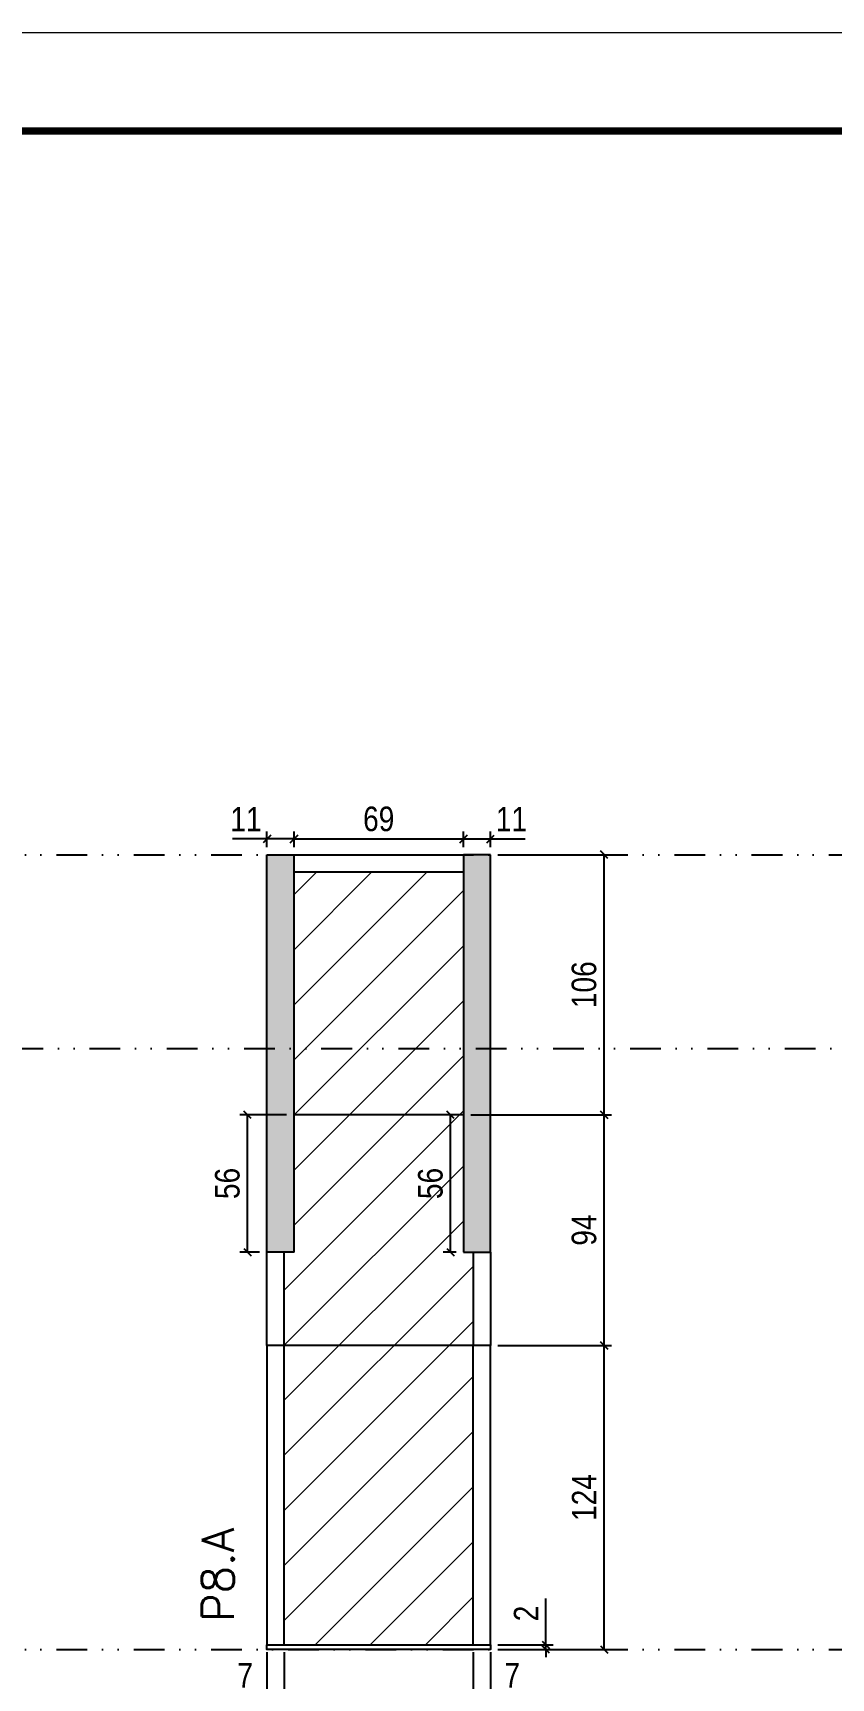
# Model space of a CAD drawing. Extents: x 13770 to 23315, y 867 to 16997.
# Drawn here: x 17974 to 18299, y 12732 to 13403 of the extents above; entities that cross this region are included whole.
import ezdxf

# ---------------------------------------------------------------- set-up
doc = ezdxf.new("R2010")
doc.units = 0
for name, pattern in [('DASHED', [0.75, 0.5, -0.25]), ('DIVIDE2', [0.625, 0.25, -0.125, 0, -0.125, 0, -0.125]), ('HIDDEN', [0.375, 0.25, -0.125])]:
    doc.linetypes.add(name, pattern=pattern)
for name, color, linetype in [('COTA', 241, 'Continuous'), ('Nível', 160, 'Continuous'), ('Painéis', 200, 'Continuous'), ('SARR_2.2x7', 40, 'Continuous'), ('Sarrafo de Pressão', 42, 'HIDDEN')]:
    doc.layers.add(name, color=color, linetype=linetype)
for name, color, linetype, lineweight in [('Folhas', 255, 'Continuous', 9), ('Hachura', 251, 'Continuous', 9), ('SARRAFO DE PRESSAO', 251, 'DASHED', 9), ('Texto Seção', 7, 'Continuous', 15)]:
    doc.layers.add(name, color=color, linetype=linetype, lineweight=lineweight)
doc.styles.add('COTA TECNICA', font='techl___.ttf', dxfattribs={"height": 10})
doc.styles.add('COTA TECNICA-50', font='techl___.ttf', dxfattribs={"height": 10})
doc.styles.add('REGUA-120', font='ROMANS.shx', dxfattribs={"height": 15})
doc.dimstyles.new('COTA PAINEL-50', dxfattribs={"dimtxt": 10, "dimasz": 3, "dimexe": 3, "dimexo": 3, "dimgap": 3, "dimtad": 1, "dimdec": 1, "dimzin": 12, "dimdsep": 46, "dimtxsty": 'COTA TECNICA-50', "dimblk1": 'OBLIQUE', "dimblk2": 'OBLIQUE', "dimsah": 1, "dimcen": 0.9, "dimclrd": 4, "dimclre": 4, "dimclrt": 240, "dimadec": 1, "dimazin": 3, "dimtfac": 1, "dimtdec": 1, "dimtmove": 0, "dimatfit": 3, "dimfxl": 1, "dimtolj": 1, "dimtzin": 12, "dimarcsym": 0})
doc.dimstyles.new('PAINEL', dxfattribs={"dimtxt": 10, "dimasz": 3, "dimexe": 3, "dimexo": 3, "dimgap": 3, "dimtad": 1, "dimdec": 1, "dimzin": 12, "dimdsep": 46, "dimtxsty": 'COTA TECNICA', "dimblk1": 'OBLIQUE', "dimblk2": 'OBLIQUE', "dimsah": 1, "dimcen": 0.9, "dimclrd": 4, "dimclre": 4, "dimclrt": 240, "dimadec": 1, "dimazin": 3, "dimtfac": 1, "dimtdec": 1, "dimtmove": 0, "dimatfit": 3, "dimfxl": 1, "dimtolj": 1, "dimtzin": 12, "dimarcsym": 0})

# ---------------------------------------------------------------- blocks, each defined once
blk = doc.blocks.new('9999999999')
at = {"layer": 'Folhas'}
blk.add_lwpolyline([(98138.98, 34190.21), (99623.98, 34190.21), (99623.98, 35240.21), (98138.98, 35240.21)], close=True, dxfattribs=at)
at = {"layer": 'Folhas', "color": 30, "const_width": 3}
blk.add_lwpolyline([(98213.98, 34230.21), (99583.98, 34230.21), (99583.98, 35200.21), (98213.98, 35200.21)], close=True, dxfattribs=at)
blk = doc.blocks.new('_Oblique')
at = {"color": 0, "linetype": 'ByBlock', "lineweight": -2}
blk.add_line((-0.5, -0.5), (0.5, 0.5), dxfattribs=at)
blk = doc.blocks.new('*D246')
at = {"layer": 'COTA', "color": 4, "lineweight": -2, "transparency": 16777216}
for p, q in [((18069.53, 12742.88), (18069.53, 12688.7)), ((18160.53, 12742.88), (18160.53, 12688.7)), ((18069.53, 12691.7), (18160.53, 12691.7))]:
    blk.add_line(p, q, dxfattribs=at)
at = {"layer": 'Defpoints', "color": 0, "transparency": 16777216}
for p in [(18069.53, 12745.88), (18160.53, 12745.88), (18160.53, 12691.7)]:
    blk.add_point(p, dxfattribs=at)
at = {"layer": 'COTA', "color": 4, "lineweight": -2, "transparency": 16777216, "xscale": 3, "yscale": 3, "zscale": 3, "rotation": 180}
blk.add_blockref('_Oblique', (18069.53, 12691.7), dxfattribs=at)
at = {"layer": 'COTA', "color": 4, "lineweight": -2, "transparency": 16777216, "xscale": 3, "yscale": 3, "zscale": 3}
blk.add_blockref('_Oblique', (18160.53, 12691.7), dxfattribs=at)
at = {"layer": 'COTA', "color": 240, "transparency": 16777216, "insert": (18115.03, 12699.79), "char_height": 10, "attachment_point": 5, "style": 'COTA TECNICA'}
blk.add_mtext('\\A1;91', dxfattribs=at)
blk = doc.blocks.new('*D247')
at = {"layer": 'COTA', "color": 4, "lineweight": -2, "transparency": 16777216}
for p, q in [((18163.53, 12867.88), (18209.77, 12867.88)), ((18206.77, 12743.88), (18206.77, 12867.88)), ((18163.53, 12743.88), (18209.77, 12743.88))]:
    blk.add_line(p, q, dxfattribs=at)
at = {"layer": 'Defpoints', "color": 0, "transparency": 16777216}
for p in [(18160.53, 12867.88), (18206.77, 12867.88), (18160.53, 12743.88)]:
    blk.add_point(p, dxfattribs=at)
at = {"layer": 'COTA', "color": 4, "lineweight": -2, "transparency": 16777216, "xscale": 3, "yscale": 3, "zscale": 3}
for p, rotation in [((18206.77, 12867.88), 90), ((18206.77, 12743.88), 270)]:
    blk.add_blockref('_Oblique', p, dxfattribs=dict(at, rotation=rotation))
at = {"layer": 'COTA', "color": 240, "transparency": 16777216, "insert": (18198.69, 12805.88), "char_height": 10, "attachment_point": 5, "rotation": 90, "style": 'COTA TECNICA-50'}
blk.add_mtext('\\A1;124', dxfattribs=at)
blk = doc.blocks.new('*D248')
at = {"layer": 'COTA', "color": 4, "lineweight": -2, "transparency": 16777216}
for p, q in [((18183.05, 12745.88), (18183.05, 12764.68)), ((18163.53, 12745.88), (18186.05, 12745.88)), ((18163.53, 12743.88), (18186.05, 12743.88)), ((18183.05, 12743.88), (18183.05, 12745.88)), ((18183.05, 12743.88), (18183.05, 12740.88))]:
    blk.add_line(p, q, dxfattribs=at)
at = {"layer": 'Defpoints', "color": 0, "transparency": 16777216}
for p in [(18160.53, 12745.88), (18160.53, 12743.88), (18183.05, 12743.88)]:
    blk.add_point(p, dxfattribs=at)
at = {"layer": 'COTA', "color": 4, "lineweight": -2, "transparency": 16777216, "xscale": 3, "yscale": 3, "zscale": 3}
for p, rotation in [((18183.05, 12745.88), 270), ((18183.05, 12743.88), 90)]:
    blk.add_blockref('_Oblique', p, dxfattribs=dict(at, rotation=rotation))
at = {"layer": 'COTA', "color": 240, "transparency": 16777216, "insert": (18175.05, 12758.62), "char_height": 10, "attachment_point": 5, "rotation": 90, "style": 'COTA TECNICA-50'}
blk.add_mtext('\\A1;2', dxfattribs=at)
blk = doc.blocks.new('*D249')
at = {"layer": 'COTA', "color": 4, "lineweight": -2, "transparency": 16777216}
for p, q in [((18069.53, 12740.88), (18069.53, 12722.37)), ((18076.53, 12742.88), (18076.53, 12722.37)), ((18069.53, 12725.37), (18054.8, 12725.37)), ((18076.53, 12725.37), (18069.53, 12725.37))]:
    blk.add_line(p, q, dxfattribs=at)
at = {"layer": 'Defpoints', "color": 0, "transparency": 16777216}
for p in [(18069.53, 12743.88), (18076.53, 12745.88), (18069.53, 12725.37)]:
    blk.add_point(p, dxfattribs=at)
at = {"layer": 'COTA', "color": 4, "lineweight": -2, "transparency": 16777216, "xscale": 3, "yscale": 3, "zscale": 3, "rotation": 180}
blk.add_blockref('_Oblique', (18069.53, 12725.37), dxfattribs=at)
at = {"layer": 'COTA', "color": 4, "lineweight": -2, "transparency": 16777216, "xscale": 3, "yscale": 3, "zscale": 3}
blk.add_blockref('_Oblique', (18076.53, 12725.37), dxfattribs=at)
at = {"layer": 'COTA', "color": 240, "transparency": 16777216, "insert": (18060.66, 12733.44), "char_height": 10, "attachment_point": 5, "style": 'COTA TECNICA-50'}
blk.add_mtext('\\A1;7', dxfattribs=at)
blk = doc.blocks.new('*D250')
at = {"layer": 'COTA', "color": 4, "lineweight": -2, "transparency": 16777216}
for p, q in [((18153.53, 12742.88), (18153.53, 12722.37)), ((18160.53, 12740.88), (18160.53, 12722.37)), ((18153.53, 12725.37), (18160.53, 12725.37)), ((18160.53, 12725.37), (18175.26, 12725.37))]:
    blk.add_line(p, q, dxfattribs=at)
at = {"layer": 'Defpoints', "color": 0, "transparency": 16777216}
for p in [(18153.53, 12745.88), (18160.53, 12743.88), (18160.53, 12725.37)]:
    blk.add_point(p, dxfattribs=at)
at = {"layer": 'COTA', "color": 4, "lineweight": -2, "transparency": 16777216, "xscale": 3, "yscale": 3, "zscale": 3, "rotation": 180}
blk.add_blockref('_Oblique', (18153.53, 12725.37), dxfattribs=at)
at = {"layer": 'COTA', "color": 4, "lineweight": -2, "transparency": 16777216, "xscale": 3, "yscale": 3, "zscale": 3}
blk.add_blockref('_Oblique', (18160.53, 12725.37), dxfattribs=at)
at = {"layer": 'COTA', "color": 240, "transparency": 16777216, "insert": (18169.39, 12733.44), "char_height": 10, "attachment_point": 5, "style": 'COTA TECNICA-50'}
blk.add_mtext('\\A1;7', dxfattribs=at)
blk = doc.blocks.new('*D253')
at = {"layer": 'COTA', "color": 4, "lineweight": -2, "transparency": 16777216}
for p, q in [((18069.53, 13070.88), (18069.53, 13077.27)), ((18080.53, 13070.88), (18080.53, 13077.27)), ((18069.53, 13074.27), (18055.44, 13074.27)), ((18080.53, 13074.27), (18069.53, 13074.27))]:
    blk.add_line(p, q, dxfattribs=at)
at = {"layer": 'Defpoints', "color": 0, "transparency": 16777216}
for p in [(18069.53, 13074.27), (18069.53, 13067.88), (18080.53, 13067.88)]:
    blk.add_point(p, dxfattribs=at)
at = {"layer": 'COTA', "color": 4, "lineweight": -2, "transparency": 16777216, "xscale": 3, "yscale": 3, "zscale": 3, "rotation": 180}
blk.add_blockref('_Oblique', (18069.53, 13074.27), dxfattribs=at)
at = {"layer": 'COTA', "color": 4, "lineweight": -2, "transparency": 16777216, "xscale": 3, "yscale": 3, "zscale": 3}
blk.add_blockref('_Oblique', (18080.53, 13074.27), dxfattribs=at)
at = {"layer": 'COTA', "color": 240, "transparency": 16777216, "insert": (18060.98, 13082.33), "char_height": 10, "attachment_point": 5, "style": 'COTA TECNICA'}
blk.add_mtext('\\A1;11', dxfattribs=at)
blk = doc.blocks.new('*D254')
at = {"layer": 'COTA', "color": 4, "lineweight": -2, "transparency": 16777216}
for p, q in [((18080.53, 13070.88), (18080.53, 13077.27)), ((18149.53, 13070.88), (18149.53, 13077.27)), ((18080.53, 13074.27), (18149.53, 13074.27))]:
    blk.add_line(p, q, dxfattribs=at)
at = {"layer": 'Defpoints', "color": 0, "transparency": 16777216}
for p in [(18149.53, 13074.27), (18080.53, 13067.88), (18149.53, 13067.88)]:
    blk.add_point(p, dxfattribs=at)
at = {"layer": 'COTA', "color": 4, "lineweight": -2, "transparency": 16777216, "xscale": 3, "yscale": 3, "zscale": 3, "rotation": 180}
blk.add_blockref('_Oblique', (18080.53, 13074.27), dxfattribs=at)
at = {"layer": 'COTA', "color": 4, "lineweight": -2, "transparency": 16777216, "xscale": 3, "yscale": 3, "zscale": 3}
blk.add_blockref('_Oblique', (18149.53, 13074.27), dxfattribs=at)
at = {"layer": 'COTA', "color": 240, "transparency": 16777216, "insert": (18115.03, 13082.4), "char_height": 10, "attachment_point": 5, "style": 'COTA TECNICA'}
blk.add_mtext('\\A1;69', dxfattribs=at)
blk = doc.blocks.new('*D255')
at = {"layer": 'COTA', "color": 4, "lineweight": -2, "transparency": 16777216}
for p, q in [((18149.53, 13070.88), (18149.53, 13077.27)), ((18160.53, 13070.88), (18160.53, 13077.27)), ((18149.53, 13074.27), (18160.53, 13074.27)), ((18160.53, 13074.27), (18174.62, 13074.27))]:
    blk.add_line(p, q, dxfattribs=at)
at = {"layer": 'Defpoints', "color": 0, "transparency": 16777216}
for p in [(18160.53, 13074.27), (18149.53, 13067.88), (18160.53, 13067.88)]:
    blk.add_point(p, dxfattribs=at)
at = {"layer": 'COTA', "color": 4, "lineweight": -2, "transparency": 16777216, "xscale": 3, "yscale": 3, "zscale": 3, "rotation": 180}
blk.add_blockref('_Oblique', (18149.53, 13074.27), dxfattribs=at)
at = {"layer": 'COTA', "color": 4, "lineweight": -2, "transparency": 16777216, "xscale": 3, "yscale": 3, "zscale": 3}
blk.add_blockref('_Oblique', (18160.53, 13074.27), dxfattribs=at)
at = {"layer": 'COTA', "color": 240, "transparency": 16777216, "insert": (18169.07, 13082.33), "char_height": 10, "attachment_point": 5, "style": 'COTA TECNICA'}
blk.add_mtext('\\A1;11', dxfattribs=at)
blk = doc.blocks.new('*D627')
at = {"layer": 'COTA', "color": 4, "lineweight": -2, "transparency": 16777216}
for p, q in [((18163.53, 13067.88), (18209.77, 13067.88)), ((18206.77, 12961.88), (18206.77, 13067.88)), ((18152.53, 12961.88), (18209.77, 12961.88))]:
    blk.add_line(p, q, dxfattribs=at)
at = {"layer": 'Defpoints', "color": 0, "transparency": 16777216}
for p in [(18160.53, 13067.88), (18206.77, 13067.88), (18149.53, 12961.88)]:
    blk.add_point(p, dxfattribs=at)
at = {"layer": 'COTA', "color": 4, "lineweight": -2, "transparency": 16777216, "xscale": 3, "yscale": 3, "zscale": 3}
for p, rotation in [((18206.77, 13067.88), 90), ((18206.77, 12961.88), 270)]:
    blk.add_blockref('_Oblique', p, dxfattribs=dict(at, rotation=rotation))
at = {"layer": 'COTA', "color": 240, "transparency": 16777216, "insert": (18198.66, 13014.88), "char_height": 10, "attachment_point": 5, "rotation": 90, "style": 'COTA TECNICA'}
blk.add_mtext('\\A1;106', dxfattribs=at)
blk = doc.blocks.new('*D628')
at = {"layer": 'COTA', "color": 4, "lineweight": -2, "transparency": 16777216}
for p, q in [((18077.53, 12961.88), (18058.54, 12961.88)), ((18061.54, 12905.88), (18061.54, 12961.88)), ((18066.53, 12905.88), (18058.54, 12905.88))]:
    blk.add_line(p, q, dxfattribs=at)
at = {"layer": 'Defpoints', "color": 0, "transparency": 16777216}
for p in [(18061.54, 12961.88), (18080.53, 12961.88), (18069.53, 12905.88)]:
    blk.add_point(p, dxfattribs=at)
at = {"layer": 'COTA', "color": 4, "lineweight": -2, "transparency": 16777216, "xscale": 3, "yscale": 3, "zscale": 3}
for p, rotation in [((18061.54, 12961.88), 90), ((18061.54, 12905.88), 270)]:
    blk.add_blockref('_Oblique', p, dxfattribs=dict(at, rotation=rotation))
at = {"layer": 'COTA', "color": 240, "transparency": 16777216, "insert": (18053.43, 12933.88), "char_height": 10, "attachment_point": 5, "rotation": 90, "style": 'COTA TECNICA'}
blk.add_mtext('\\A1;56', dxfattribs=at)
blk = doc.blocks.new('*D629')
at = {"layer": 'COTA', "color": 4, "lineweight": -2, "transparency": 16777216}
for p, q in [((18146.53, 12961.88), (18141.22, 12961.88)), ((18144.22, 12905.88), (18144.22, 12961.88)), ((18146.53, 12905.88), (18141.22, 12905.88))]:
    blk.add_line(p, q, dxfattribs=at)
at = {"layer": 'Defpoints', "color": 0, "transparency": 16777216}
for p in [(18144.22, 12961.88), (18149.53, 12961.88), (18149.53, 12905.88)]:
    blk.add_point(p, dxfattribs=at)
at = {"layer": 'COTA', "color": 4, "lineweight": -2, "transparency": 16777216, "xscale": 3, "yscale": 3, "zscale": 3}
for p, rotation in [((18144.22, 12961.88), 90), ((18144.22, 12905.88), 270)]:
    blk.add_blockref('_Oblique', p, dxfattribs=dict(at, rotation=rotation))
at = {"layer": 'COTA', "color": 240, "transparency": 16777216, "insert": (18136.11, 12933.88), "char_height": 10, "attachment_point": 5, "rotation": 90, "style": 'COTA TECNICA'}
blk.add_mtext('\\A1;56', dxfattribs=at)
blk = doc.blocks.new('*D704')
at = {"layer": 'COTA', "color": 4, "lineweight": -2, "transparency": 16777216}
for p, q in [((18152.53, 12961.88), (18209.77, 12961.88)), ((18206.77, 12867.88), (18206.77, 12961.88)), ((18163.53, 12867.88), (18209.77, 12867.88))]:
    blk.add_line(p, q, dxfattribs=at)
at = {"layer": 'Defpoints', "color": 0, "transparency": 16777216}
for p in [(18149.53, 12961.88), (18206.77, 12961.88), (18160.53, 12867.88)]:
    blk.add_point(p, dxfattribs=at)
at = {"layer": 'COTA', "color": 4, "lineweight": -2, "transparency": 16777216, "xscale": 3, "yscale": 3, "zscale": 3}
for p, rotation in [((18206.77, 12961.88), 90), ((18206.77, 12867.88), 270)]:
    blk.add_blockref('_Oblique', p, dxfattribs=dict(at, rotation=rotation))
at = {"layer": 'COTA', "color": 240, "transparency": 16777216, "insert": (18198.66, 12914.88), "char_height": 10, "attachment_point": 5, "rotation": 90, "style": 'COTA TECNICA'}
blk.add_mtext('\\A1;94', dxfattribs=at)

msp = doc.modelspace()

# ---------------------------------------------------------------- hatches: boundary and pattern name
at = {"layer": 'COTA'}
h = msp.add_hatch(dxfattribs=at)
h.set_pattern_fill('AR-CONC', color=256, scale=0.03)
h.set_pattern_definition([(50, (0, -110), (5.4655401, -0.4781726), [0.5715, -6.2865]), (355, (0, -110), (-1.0573026, 5.7317054), [0.4572, -5.0292175]), (100.451445, (0.4555, -110.04), (4.4082374, 5.2535326), [0.4857003, -5.3427073]), (46.1842, (0, -108.476), (8.1323712, -1.2612698), [0.85725, -9.42975]), (96.635558, (0.678, -108.581), (7.122124, 7.4227837), [0.7285507, -8.0140682]), (351.18415, (0, -108.476), (7.122124, 7.4227837), [0.685799, -7.543792]), (21, (0.762, -108.857), (4.5484317, -3.06795595), [0.5715, -6.2865]), (326, (0.762, -108.857), (1.8540609, 5.525639), [0.4572, -5.0292]), (71.451445, (1.141, -109.1127), (6.4024926, 2.4576831), [0.4857003, -5.3426981]), (37.5, (0, -110), (0.0926581, 2.53665117), [0, -4.96824, 0, -5.1054, 0, -5.04825]), (7.5, (0, -110), (2.00458988, 3.00541724), [0, -2.91084, 0, -4.85394, 0, -1.92405]), (327.5, (-1.6993, -110), (4.06771786, -0.17186232), [0, -1.905, 0, -5.9436, 0, -7.8867]), (317.5, (-2.4613, -110), (4.44387544, 0.76279473), [0, -2.4765, 0, -3.94716, 0, -5.6007])])
h.paths.add_polyline_path([(18080.53, 13067.88), (18069.53, 13067.88), (18069.53, 12988.88), (18080.53, 12988.88)])
h.paths.add_polyline_path([(18069.53, 12905.88), (18080.53, 12905.88), (18080.53, 12988.88), (18069.53, 12988.88)])
h.paths.add_polyline_path([(18160.53, 12988.88), (18149.53, 12988.88), (18149.53, 12905.88), (18160.53, 12905.88)])
h.paths.add_polyline_path([(18160.53, 13067.88), (18149.53, 13067.88), (18149.53, 12988.88), (18160.53, 12988.88)])
at = {"layer": 'Hachura', "linetype": 'ByBlock'}
h = msp.add_hatch(dxfattribs=at)
h.set_pattern_fill('ANSI31', color=256, scale=5)
h.paths.add_polyline_path([(18149.53, 13060.88), (18080.53, 13060.88), (18080.53, 12988.88), (18149.53, 12988.88)])
h.paths.add_polyline_path([(18080.53, 12988.88), (18080.53, 12961.88), (18149.53, 12961.88), (18149.53, 12988.88)])
h.paths.add_polyline_path([(18080.53, 12905.88), (18076.53, 12905.88), (18076.53, 12867.88), (18153.53, 12867.88), (18153.53, 12905.88), (18149.53, 12905.88), (18149.53, 12961.88), (18080.53, 12961.88)])
h.paths.add_polyline_path([(18076.53, 12867.88), (18076.53, 12745.88), (18153.53, 12745.88), (18153.53, 12867.88)])

# ---------------------------------------------------------------- linework, layer by layer
at = {"layer": 'COTA'}
for p, q in [((18069.53, 12905.88), (18069.53, 13067.88)), ((18069.53, 13067.88), (18080.53, 13067.88)), ((18160.53, 13067.88), (18149.53, 13067.88)), ((18160.53, 12905.88), (18160.53, 13067.88))]:
    msp.add_line(p, q, dxfattribs=at)
at = {"layer": 'Nível', "color": 4, "linetype": 'DIVIDE2', "ltscale": 50}
for p, q in [((13769.54, 13067.88), (21112.79, 13067.88)), ((15984.5, 12988.88), (21112.79, 12988.88)), ((13769.54, 12743.88), (21112.79, 12743.88))]:
    msp.add_line(p, q, dxfattribs=at)
at = {"layer": 'Painéis'}
for p, q in [((18080.53, 13067.88), (18149.53, 13067.88)), ((18080.53, 12905.88), (18080.53, 13067.88)), ((18149.53, 13067.88), (18149.53, 12905.88)), ((18149.53, 12961.88), (18080.53, 12961.88)), ((18069.53, 12867.88), (18069.53, 12905.88)), ((18080.53, 12905.88), (18069.53, 12905.88)), ((18149.53, 12905.88), (18160.53, 12905.88)), ((18160.53, 12905.88), (18160.53, 12867.88))]:
    msp.add_line(p, q, dxfattribs=at)
for points in [[(18069.53, 12745.88), (18160.53, 12745.88), (18160.53, 12867.88), (18069.53, 12867.88)], [(18069.53, 12745.88), (18160.53, 12745.88), (18160.53, 12743.88), (18069.53, 12743.88)]]:
    msp.add_lwpolyline(points, close=True, dxfattribs=at)
at = {"layer": 'SARR_2.2x7', "linetype": 'ByBlock'}
msp.add_line((18080.53, 13060.88), (18149.53, 13060.88), dxfattribs=at)
at = {"layer": 'Sarrafo de Pressão'}
for p, q in [((18076.53, 12867.88), (18076.53, 12905.88)), ((18153.53, 12905.88), (18153.53, 12867.88)), ((18076.53, 12745.88), (18076.53, 12867.88)), ((18153.53, 12745.88), (18153.53, 12867.88))]:
    msp.add_line(p, q, dxfattribs=at)

# ---------------------------------------------------------------- block references
at = {"layer": 'SARRAFO DE PRESSAO', "color": 6, "linetype": 'ByBlock'}
msp.add_blockref('9999999999', (-80569.48, -21837.41), dxfattribs=at)

# ---------------------------------------------------------------- texts
at = {"layer": 'Texto Seção', "insert": (18056.06, 12755.13), "char_height": 13, "width": 285.3299, "attachment_point": 7, "rotation": 90, "style": 'REGUA-120'}
msp.add_mtext('P8.A', dxfattribs=at)

# ---------------------------------------------------------------- dimensions: what is measured, and where the dimension line sits
at = {"layer": 'COTA'}
for base, p1, p2, dimstyle, picture, middle in [((18069.53, 13074.27), (18080.53, 13067.88), (18069.53, 13067.88), 'PAINEL', '*D253', (18060.98, 13082.33)), ((18149.53, 13074.27), (18080.53, 13067.88), (18149.53, 13067.88), 'PAINEL', '*D254', (18115.03, 13082.4)), ((18160.53, 13074.27), (18149.53, 13067.88), (18160.53, 13067.88), 'PAINEL', '*D255', (18169.07, 13082.33)), ((18160.53, 12725.37), (18153.53, 12745.88), (18160.53, 12743.88), 'COTA PAINEL-50', '*D250', (18169.39, 12733.44))]:
    dim = msp.add_linear_dim(base=base, p1=p1, p2=p2, dimstyle=dimstyle, dxfattribs=at)
    dim.commit()
    dim.dimension.update_dxf_attribs({"geometry": picture, "text_midpoint": middle})
dim = msp.add_linear_dim(base=(18206.77, 13067.88), p1=(18149.53, 12961.88), p2=(18160.53, 13067.88), angle=90, dimstyle='PAINEL', override={"dimtmove": 1}, dxfattribs=at)
dim.commit()
dim.dimension.update_dxf_attribs({"geometry": '*D627', "text_midpoint": (18198.66, 13014.88)})
for base, p1, p2, angle, dimstyle, picture, middle in [((18061.54, 12961.88), (18069.53, 12905.88), (18080.53, 12961.88), 90, 'PAINEL', '*D628', (18053.43, 12933.88)), ((18144.22, 12961.88), (18149.53, 12905.88), (18149.53, 12961.88), 90, 'PAINEL', '*D629', (18136.11, 12933.88)), ((18206.77, 12961.88), (18160.53, 12867.88), (18149.53, 12961.88), 90, 'PAINEL', '*D704', (18198.66, 12914.88)), ((18206.77, 12867.88), (18160.53, 12743.88), (18160.53, 12867.88), 90, 'COTA PAINEL-50', '*D247', (18198.69, 12805.88)), ((18069.53, 12725.37), (18076.53, 12745.88), (18069.53, 12743.88), 180, 'COTA PAINEL-50', '*D249', (18060.66, 12733.44))]:
    dim = msp.add_linear_dim(base=base, p1=p1, p2=p2, angle=angle, dimstyle=dimstyle, dxfattribs=at)
    dim.commit()
    dim.dimension.update_dxf_attribs({"geometry": picture, "text_midpoint": middle})
dim = msp.add_linear_dim(base=(18183.05, 12743.88), p1=(18160.53, 12745.88), p2=(18160.53, 12743.88), angle=90, dimstyle='COTA PAINEL-50', dxfattribs=at)
dim.commit()
dim.dimension.update_dxf_attribs({"geometry": '*D248', "text_midpoint": (18183.05, 12758.62), "dimtype": 160})
dim = msp.add_linear_dim(base=(18160.53, 12691.7), p1=(18069.53, 12745.88), p2=(18160.53, 12745.88), dimstyle='PAINEL', override={"dimarcsym": 2}, dxfattribs=at)
dim.commit()
dim.dimension.update_dxf_attribs({"geometry": '*D246', "text_midpoint": (18115.03, 12699.79)})

doc.saveas('drawing.dxf')
